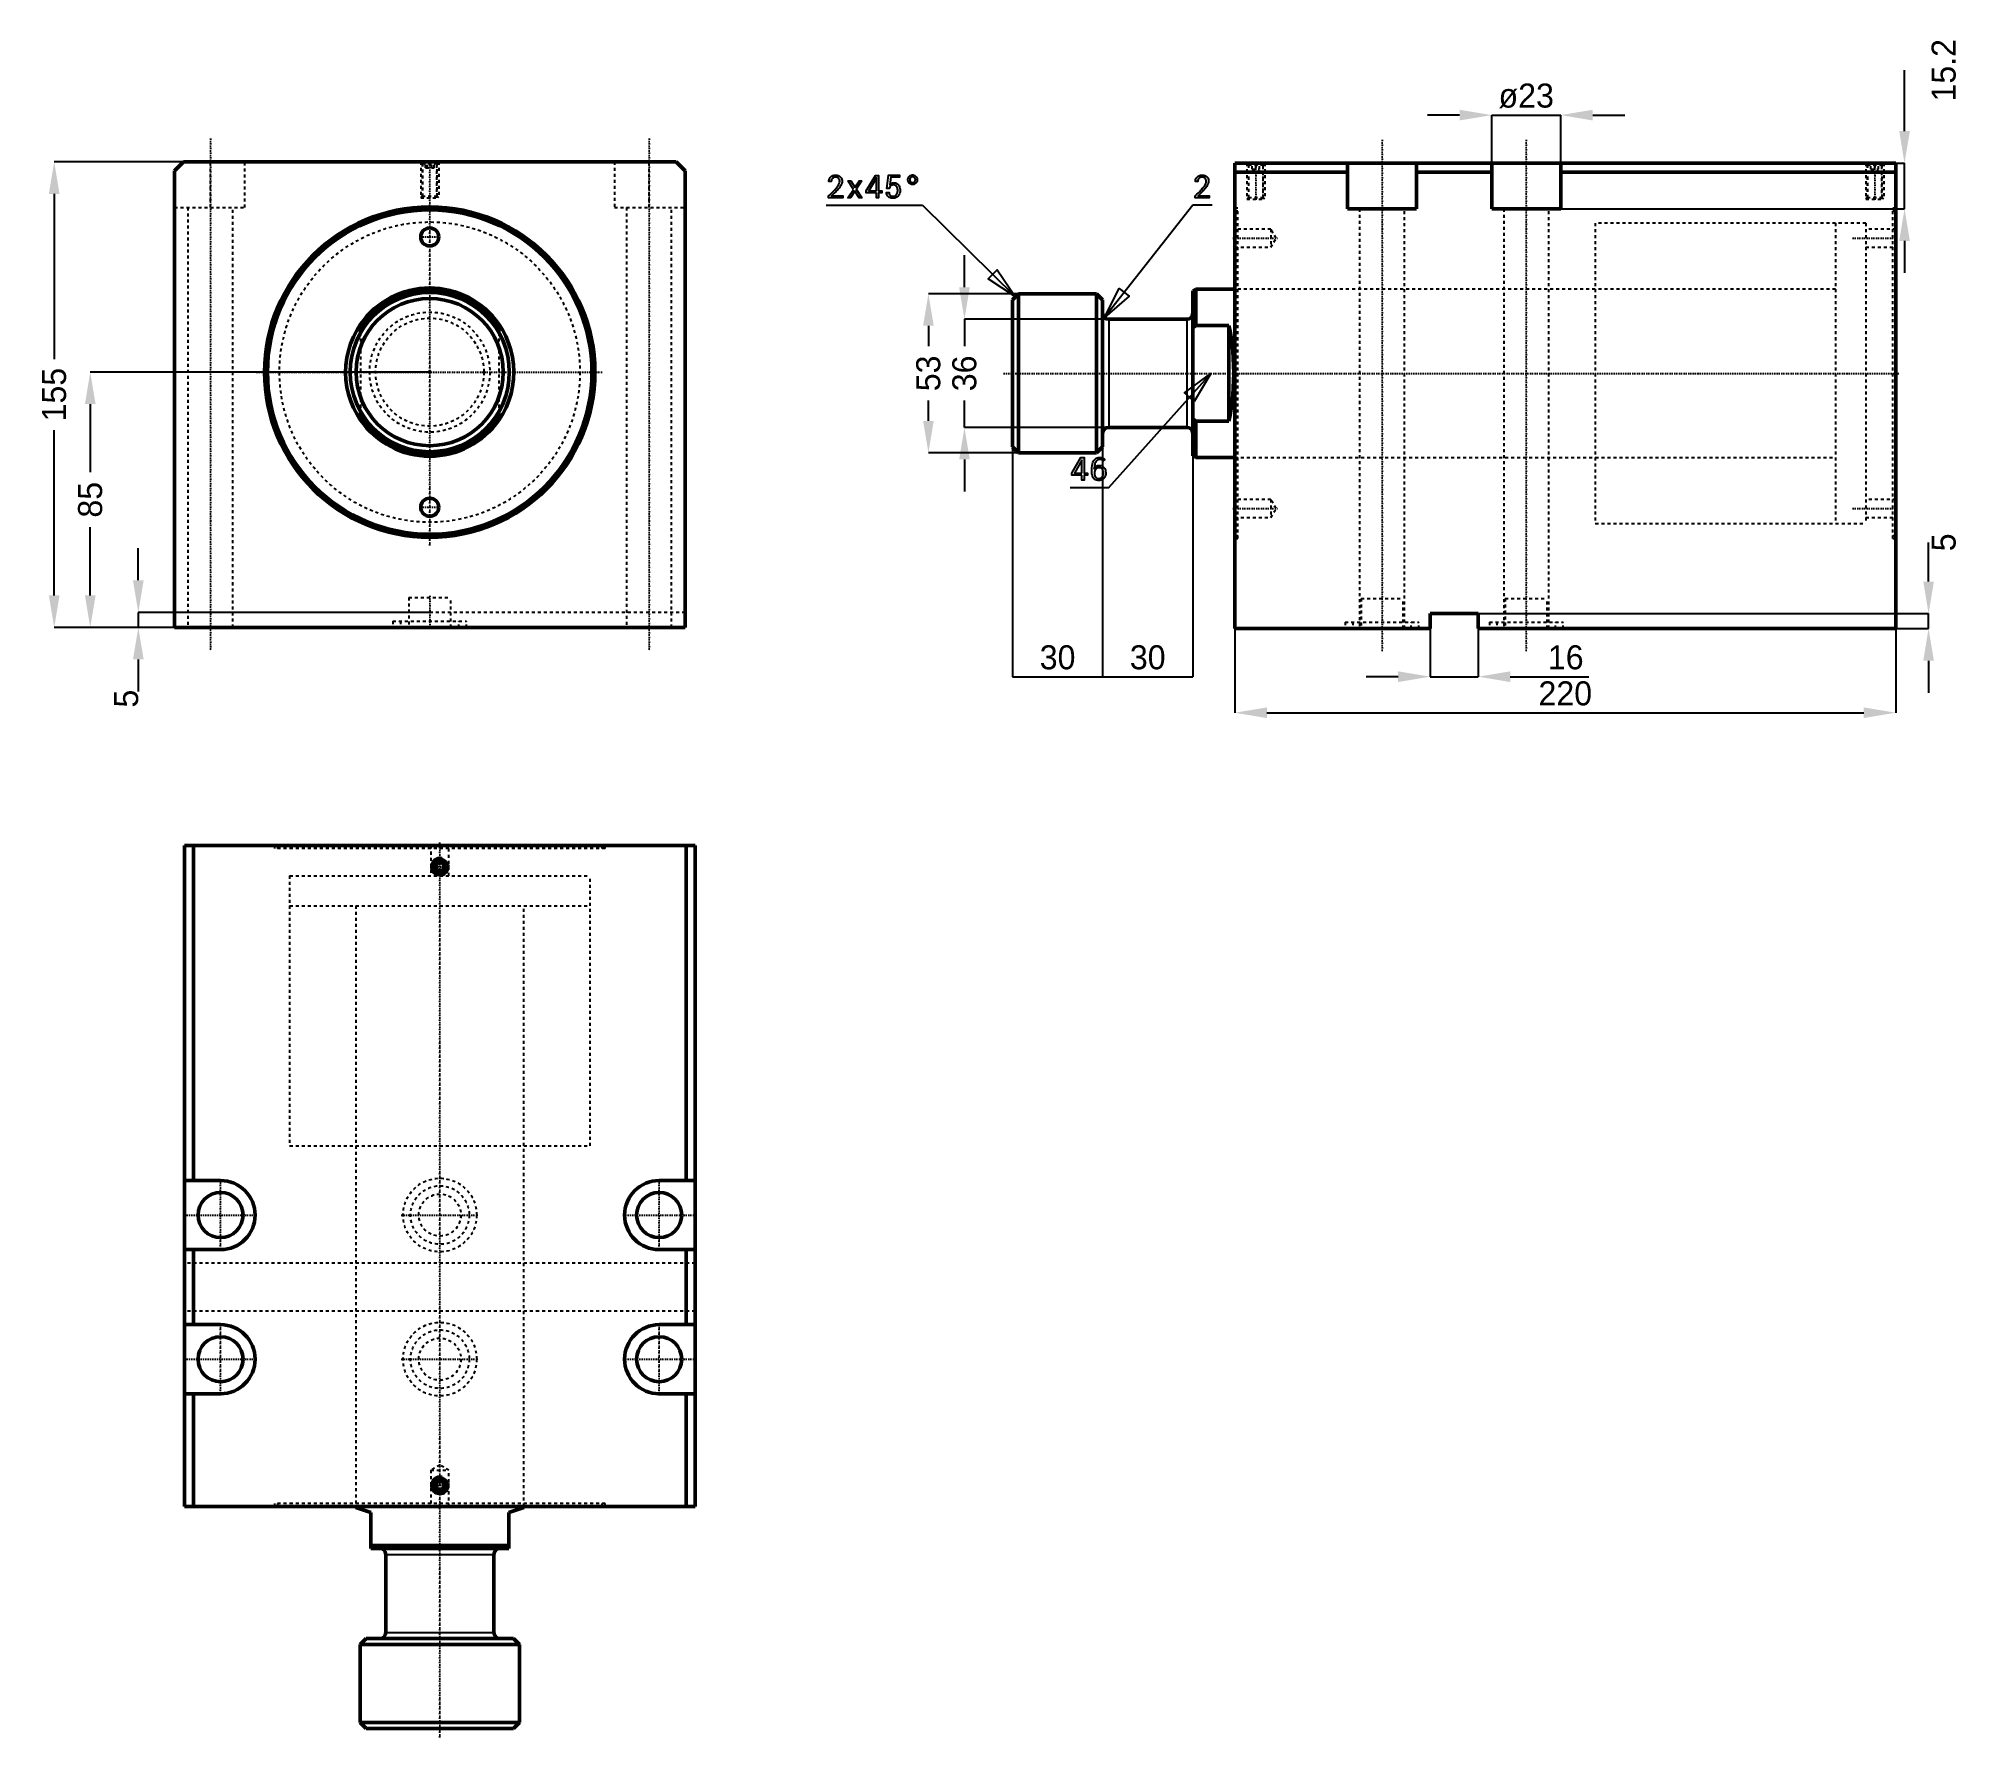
# Model space of a CAD drawing. Header units: millimetres. Extents: x -130 to 509, y -455 to 111.
import ezdxf

# ---------------------------------------------------------------- set-up
doc = ezdxf.new("R2010")
doc.units = ezdxf.units.MM
doc.linetypes.add('Center', pattern=[1.5, 0.45, -0.5, 0.05, -0.5])
doc.linetypes.add('Dashed', pattern=[2, 1, -1])
for name, color, linetype, lineweight in [('2d ConnectionPoints', 7, 'Continuous', 50), ('AM_0', 7, 'Continuous', 50), ('AM_4', 3, 'Continuous', 25), ('AM_5', 3, 'Continuous', 25), ('AM_7', 7, 'Center', 25), ('AM_9', 6, 'Dashed', 25)]:
    doc.layers.add(name, color=color, linetype=linetype, lineweight=lineweight)
doc.dimstyles.new('ISO-25', dxfattribs={"dimtxt": 2.5, "dimasz": 2.5, "dimexe": 1.25, "dimexo": 0.625, "dimtad": 1, "dimtxsty": 'Standard', "dimcen": 2.5, "dimadec": 0, "dimazin": 0, "dimtfac": 1, "dimtmove": 0, "dimatfit": 3, "dimfxl": 0, "dimarcsym": 0})

# ---------------------------------------------------------------- blocks, each defined once
blk = doc.blocks.new('1_JECX_MF_TLA_100_80_0_rod__0_in_JECX_MF_160_TLA_100_80_0__0')
at = {"layer": 'AM_0'}
for p, q in [((-23, 13.16), (-23, 15.97)), ((23, 15.97), (23, 13.16)), ((-23, -15.97), (-23, -13.16)), ((23, -13.16), (23, -15.97))]:
    blk.add_line(p, q, dxfattribs=at)
for points in [[(-23, 15.97), (-24.3, 13.9), (-25.42, 11.73), (-26.35, 9.47), (-27.07, 7.14), (-27.59, 4.75), (-27.9, 2.33), (-28, -0.11), (-27.88, -2.55), (-27.56, -4.97), (-27.02, -7.35), (-26.27, -9.68), (-25.33, -11.93), (-24.19, -14.1), (-23, -15.97)], [(23, -15.97), (24.3, -13.9), (25.42, -11.73), (26.35, -9.47), (27.07, -7.14), (27.59, -4.75), (27.9, -2.33), (28, 0.11), (27.88, 2.55), (27.56, 4.97), (27.02, 7.35), (26.27, 9.68), (25.33, 11.93), (24.19, 14.1), (23, 15.97)]]:
    blk.add_lwpolyline(points, dxfattribs=at)
for radius in [26.5, 24.5]:
    blk.add_circle((0, 0), radius, dxfattribs=at)
for radius, start, end in [(28, 34.77194, 145.22806), (27.5, 33.2419, 146.7581), (27.5, 213.2419, 326.7581), (28, 214.77194, 325.22806)]:
    blk.add_arc((0, 0), radius, start, end, dxfattribs=at)
at = {"layer": 'AM_9'}
for p, q in [((-23, 13.16), (-23, -13.16)), ((23, 13.16), (23, -13.16))]:
    blk.add_line(p, q, dxfattribs=at)
for radius in [20, 18]:
    blk.add_circle((0, 0), radius, dxfattribs=at)
blk = doc.blocks.new('2_JECX_MF_EXLA_100_80_0_body__0_in_JECX_MF_160_TLA_100_80_0__0')
at = {"layer": 'AM_0'}
for p, q in [((-82, 70), (-85, 67)), ((-85, 67), (-85, -85)), ((82, 70), (-82, 70)), ((85, 67), (82, 70)), ((85, -85), (85, 67)), ((-85, -85), (85, -85))]:
    blk.add_line(p, q, dxfattribs=at)
for centre, radius in [((0, 0), 55), ((0, 0), 54), ((0, 45), 3), ((0, -45), 3)]:
    blk.add_circle(centre, radius, dxfattribs=at)
at = {"layer": 'AM_5', "linetype": 'Dashed'}
for p, q in [((-3, 70), (-3, 58)), ((3, 70), (3, 58))]:
    blk.add_line(p, q, dxfattribs=at)
at = {"layer": 'AM_7'}
for p, q in [((-73, 77.75), (-73, -92.75)), ((73, 77.75), (73, -92.75)), ((0, -57.75), (0, 70.6)), ((-3.15, 45), (3.15, 45)), ((-57.75, 0), (57.75, 0)), ((-3.15, -45), (3.15, -45)), ((0, -74.5), (0, -85.5))]:
    blk.add_line(p, q, dxfattribs=at)
at = {"layer": 'AM_9'}
for p, q in [((-73, 54.8), (-73, 70)), ((-61.5, 54.8), (-61.5, 70)), ((-3, 70), (-2.46, 69.46)), ((-2.46, 69.46), (-2.46, 58.54)), ((-2.46, 69.46), (2.46, 69.46)), ((-1.9, 70), (-2.4, 69.5)), ((-2.4, 69.5), (-2.4, 58)), ((-2.4, 69.5), (2.4, 69.5)), ((-1.44, 68), (-1.44, 70)), ((-1.44, 68), (1.44, 68)), ((-0.72, 68), (-0.72, 70)), ((0.72, 68), (0.72, 70)), ((1.44, 68), (1.44, 70)), ((2.4, 69.5), (1.9, 70)), ((2.4, 58), (2.4, 69.5)), ((2.46, 69.46), (3, 70)), ((2.46, 58.54), (2.46, 69.46)), ((61.5, 70), (61.5, 54.8)), ((73, 54.8), (73, 70)), ((-2.46, 58.54), (-3, 58)), ((-3, 58), (3, 58)), ((-2.46, 58.54), (2.46, 58.54)), ((3, 58), (2.46, 58.54)), ((-85, 54.8), (-61.5, 54.8)), ((-80.5, 54.8), (-80.5, -85)), ((-65.5, -85), (-65.5, 54.8)), ((61.5, 54.8), (85, 54.8)), ((65.5, 54.8), (65.5, -85)), ((80.5, -85), (80.5, 54.8)), ((-7, -75), (7, -75)), ((-7, -75), (-7, -85)), ((7, -85), (7, -75)), ((85, -80), (-85, -80)), ((-12.25, -82.9), (12.25, -82.9)), ((-12.25, -82.9), (-12.25, -85)), ((-9.75, -82.9), (-9.75, -85)), ((9.75, -85), (9.75, -82.9)), ((12.25, -85), (12.25, -82.9))]:
    blk.add_line(p, q, dxfattribs=at)
blk.add_circle((0, 0), 50, dxfattribs=at)
blk = doc.blocks.new('*D3')
at = {"layer": 'AM_5', "color": 0, "lineweight": -2}
for p, q in [((-82, 70), (-125, 70)), ((-125, 59.33), (-125, 4.31)), ((-125, -74.33), (-125, -19.31)), ((-85, -85), (-125, -85))]:
    blk.add_line(p, q, dxfattribs=at)
at = {"layer": 'AM_5', "color": 0}
for points in [[(-123.22, 59.33), (-126.78, 59.33), (-125, 70)], [(-126.78, -74.33), (-123.22, -74.33), (-125, -85)]]:
    blk.add_solid(points, dxfattribs=at)
at = {"layer": 'Defpoints', "color": 0}
for p in [(-82, 70), (-125, -85), (-85, -85)]:
    blk.add_point(p, dxfattribs=at)
at = {"layer": 'AM_5', "color": 0, "insert": (-125, -7.5), "char_height": 8, "attachment_point": 5, "rotation": 90}
blk.add_mtext('155', dxfattribs=at)
blk = doc.blocks.new('*D4')
at = {"layer": 'AM_5', "color": 0, "lineweight": -2}
for p, q in [((0, 0), (-113, 0)), ((-113, -10.67), (-113, -33.34)), ((-113, -74.33), (-113, -51.66)), ((-85, -85), (-113, -85))]:
    blk.add_line(p, q, dxfattribs=at)
at = {"layer": 'AM_5', "color": 0}
for points in [[(-111.22, -10.67), (-114.78, -10.67), (-113, 0)], [(-114.78, -74.33), (-111.22, -74.33), (-113, -85)]]:
    blk.add_solid(points, dxfattribs=at)
at = {"layer": 'Defpoints', "color": 0}
for p in [(0, 0), (-113, -85), (-85, -85)]:
    blk.add_point(p, dxfattribs=at)
at = {"layer": 'AM_5', "color": 0, "insert": (-113, -42.5), "char_height": 8, "attachment_point": 5, "rotation": 90}
blk.add_mtext('85', dxfattribs=at)
blk = doc.blocks.new('*D5')
at = {"layer": 'AM_5', "color": 0, "lineweight": -2}
for p, q in [((-97, -69.33), (-97, -58.67)), ((0, -80), (-97, -80)), ((-97, -80), (-97, -85)), ((-85, -85), (-97, -85)), ((-97, -95.67), (-97, -106.33))]:
    blk.add_line(p, q, dxfattribs=at)
at = {"layer": 'AM_5', "color": 0}
for points in [[(-98.78, -69.33), (-95.22, -69.33), (-97, -80)], [(-95.22, -95.67), (-98.78, -95.67), (-97, -85)]]:
    blk.add_solid(points, dxfattribs=at)
at = {"layer": 'Defpoints', "color": 0}
for p in [(0, -80), (-97, -85), (-85, -85)]:
    blk.add_point(p, dxfattribs=at)
at = {"layer": 'AM_5', "color": 0, "insert": (-101, -108.73), "char_height": 8, "attachment_point": 5, "rotation": 90}
blk.add_mtext('5', dxfattribs=at)
blk = doc.blocks.new('1_JECX_MF_TLA_100_80_0_rod__0_in_JECX_MF_160_TLA_100_80_0__4')
at = {"layer": 'AM_0'}
for p, q in [((-28, 0), (-28, -0.38)), ((28, -0.38), (28, 0)), ((-23, -2), (-28, -0.38)), ((-23, -14), (-23, -2)), ((28, -0.38), (23, -2)), ((23, -2), (23, -14)), ((-23, -13), (23, -13)), ((-23, -14), (23, -14)), ((-18, -16), (-18, -42)), ((18, -42), (18, -16)), ((-24.5, -44), (-26.5, -46)), ((-24.5, -44), (24.5, -44)), ((26.5, -46), (24.5, -44)), ((-26.5, -46), (26.5, -46)), ((-26.5, -46), (-26.5, -72)), ((26.5, -72), (26.5, -46)), ((-26.5, -72), (-24.5, -74)), ((-26.5, -72), (26.5, -72)), ((-24.5, -74), (24.5, -74)), ((24.5, -74), (26.5, -72))]:
    blk.add_line(p, q, dxfattribs=at)
for centre, start, end in [((-20, -16), 360, 90), ((20, -16), 90, 180), ((-20, -42), 270, 360), ((20, -42), 180, 270)]:
    blk.add_arc(centre, 2, start, end, dxfattribs=at)
at = {"layer": 'AM_4'}
for p, q in [((-18, -16), (18, -16)), ((-18, -42), (18, -42))]:
    blk.add_line(p, q, dxfattribs=at)
at = {"layer": 'AM_7'}
blk.add_line((0, -77), (0, 221.2), dxfattribs=at)
at = {"layer": 'AM_9'}
for p, q in [((-50, 210), (50, 210)), ((-50, 210), (-50, 200)), ((50, 200), (50, 210)), ((-50, 200), (50, 200)), ((-28, 200), (-28, 0)), ((28, 0), (28, 200))]:
    blk.add_line(p, q, dxfattribs=at)
blk = doc.blocks.new('2_JECX_MF_EXLA_100_80_0_body__0_in_JECX_MF_160_TLA_100_80_0__4')
at = {"layer": 'AM_0'}
for p, q in [((85, 220), (-85, 220)), ((-85, 220), (-85, 0)), ((-82, 220), (-82, 108.5)), ((82, 220), (82, 108.5)), ((85, 220), (85, 0)), ((-0.72, 214.25), (-1.44, 213)), ((-1.44, 213), (-0.72, 211.75)), ((0.72, 214.25), (-0.72, 214.25)), ((-0.72, 211.75), (0.72, 211.75)), ((1.44, 213), (0.72, 214.25)), ((0.72, 211.75), (1.44, 213)), ((-73, 108.5), (-85, 108.5)), ((85, 108.5), (73, 108.5)), ((-85, 85.5), (-73, 85.5)), ((-82, 85.5), (-82, 60.5)), ((73, 85.5), (85, 85.5)), ((82, 85.5), (82, 60.5)), ((-73, 60.5), (-85, 60.5)), ((85, 60.5), (73, 60.5)), ((-85, 37.5), (-73, 37.5)), ((-82, 37.5), (-82, 0)), ((73, 37.5), (85, 37.5)), ((82, 37.5), (82, 0)), ((-0.72, 8.25), (-1.44, 7)), ((-1.44, 7), (-0.72, 5.75)), ((0.72, 8.25), (-0.72, 8.25)), ((1.44, 7), (0.72, 8.25)), ((0.72, 5.75), (1.44, 7)), ((85, 0), (-85, 0)), ((-0.72, 5.75), (0.72, 5.75))]:
    blk.add_line(p, q, dxfattribs=at)
for centre, radius in [((0, 213), 2.46), ((0, 213), 2.4), ((0, 213), 1.9), ((-73, 97), 7.5), ((73, 97), 7.5), ((-73, 49), 7.5), ((73, 49), 7.5), ((0, 7), 2.46), ((0, 7), 2.4), ((0, 7), 1.9)]:
    blk.add_circle(centre, radius, dxfattribs=at)
for centre, start, end in [((-73, 97), 270, 90), ((73, 97), 90, 270), ((-73, 49), 270, 90), ((73, 49), 90, 270)]:
    blk.add_arc(centre, 11.5, start, end, dxfattribs=at)
at = {"layer": 'AM_5'}
for centre in [(0, 213), (0, 7)]:
    blk.add_arc(centre, 3, 75, 15, dxfattribs=at)
at = {"layer": 'AM_7'}
for p, q in [((-3.15, 213), (3.15, 213)), ((-73, 84.92), (-73, 109.08)), ((73, 84.92), (73, 109.08)), ((-85.08, 97), (-60.93, 97)), ((-12.86, 97), (12.86, 97)), ((60.92, 97), (85.07, 97)), ((-73, 36.92), (-73, 61.08)), ((73, 36.92), (73, 61.08)), ((-85.08, 49), (-60.93, 49)), ((-12.86, 49), (12.86, 49)), ((60.92, 49), (85.07, 49)), ((-3.15, 7), (3.15, 7))]:
    blk.add_line(p, q, dxfattribs=at)
at = {"layer": 'AM_9'}
for p, q in [((-55, 220), (-55, 219)), ((55, 219), (-55, 219)), ((-54, 220), (-54, 219)), ((-3, 220), (-3, 210)), ((3, 210), (3, 220)), ((54, 219), (54, 220)), ((55, 219), (55, 220)), ((-50, 210), (50, 210)), ((-50, 210), (-50, 120)), ((50, 120), (50, 210)), ((-50, 120), (50, 120)), ((-28, 120), (-28, 0)), ((28, 0), (28, 120)), ((85, 81), (-85, 81)), ((85, 65), (-85, 65)), ((0, 13.73), (-3, 12)), ((3, 12), (0, 13.73)), ((-3, 12), (-3, 0)), ((-3, 12), (3, 12)), ((3, 0), (3, 12)), ((55, 1), (-55, 1)), ((-55, 1), (-55, 0)), ((-54, 1), (-54, 0)), ((54, 0), (54, 1)), ((55, 0), (55, 1))]:
    blk.add_line(p, q, dxfattribs=at)
for centre, radius in [((0, 97), 12.25), ((0, 97), 9.75), ((0, 97), 7), ((0, 49), 12.25), ((0, 49), 9.75), ((0, 49), 7)]:
    blk.add_circle(centre, radius, dxfattribs=at)
blk = doc.blocks.new('1_JECX_MF_TLA_100_80_0_rod__0_in_JECX_MF_160_TLA_100_80_0__2')
at = {"layer": 'AM_0'}
for p, q in [((-72, 26.5), (-74, 24.5)), ((-46, 26.5), (-72, 26.5)), ((-72, 26.5), (-72, -26.5)), ((-44, 24.5), (-46, 26.5)), ((-46, 26.5), (-46, -26.5)), ((-13, 28), (-14, 27.5)), ((-14, 27.5), (-14, -27.5)), ((0, 28), (-13, 28)), ((-13, 28), (-13, 15.97)), ((-74, 24.5), (-74, -24.5)), ((-44, 24.5), (-44, -24.5)), ((-16, 18), (-42, 18)), ((-13, 15.97), (-14, 15.07)), ((-2, 15.97), (-13, 15.97)), ((-2, 15.97), (-2, -15.97)), ((-42, -18), (-16, -18)), ((-14, -15.07), (-13, -15.97)), ((-13, -15.97), (-2, -15.97)), ((-13, -15.97), (-13, -28)), ((-74, -24.5), (-72, -26.5)), ((-46, -26.5), (-44, -24.5)), ((-72, -26.5), (-46, -26.5)), ((-14, -27.5), (-13, -28)), ((-13, -28), (0, -28))]:
    blk.add_line(p, q, dxfattribs=at)
blk.add_lwpolyline([(-2, -15.97), (-1.58, -13.9), (-1.21, -11.73), (-0.91, -9.47), (-0.68, -7.14), (-0.51, -4.75), (-0.41, -2.33), (-0.38, 0.11), (-0.41, 2.55), (-0.52, 4.97), (-0.69, 7.35), (-0.94, 9.68), (-1.24, 11.93), (-1.61, 14.1), (-2, 15.97)], dxfattribs=at)
for centre, start, end in [((-42, 20), 180, 270), ((-16, 20), 270, 360), ((-42, -20), 90, 180), ((-16, -20), 0, 90)]:
    blk.add_arc(centre, 2, start, end, dxfattribs=at)
at = {"layer": 'AM_4'}
for p, q in [((-42, 18), (-42, -18)), ((-16, 18), (-16, -18))]:
    blk.add_line(p, q, dxfattribs=at)
at = {"layer": 'AM_7'}
blk.add_line((-77, 0), (221.2, 0), dxfattribs=at)
at = {"layer": 'AM_9'}
for p, q in [((200, 50), (200, -50)), ((210, 50), (200, 50)), ((210, 50), (210, -50)), ((200, 28), (0, 28)), ((0, -28), (200, -28)), ((200, -50), (210, -50))]:
    blk.add_line(p, q, dxfattribs=at)
blk = doc.blocks.new('2_JECX_MF_EXLA_100_80_0_body__0_in_JECX_MF_160_TLA_100_80_0__2')
at = {"layer": 'AM_0'}
for p, q in [((0, -85), (0, 70)), ((220, 70), (0, 70)), ((37.5, 67), (0, 67)), ((37.5, 70), (37.5, 54.8)), ((60.5, 54.8), (60.5, 70)), ((85.5, 67), (60.5, 67)), ((85.5, 70), (85.5, 54.8)), ((108.5, 54.8), (108.5, 70)), ((220, 67), (108.5, 67)), ((220, -85), (220, 70)), ((37.5, 54.8), (60.5, 54.8)), ((85.5, 54.8), (108.5, 54.8)), ((65, -80), (65, -85)), ((81, -80), (65, -80)), ((81, -85), (81, -80)), ((65, -85), (0, -85)), ((220, -85), (81, -85))]:
    blk.add_line(p, q, dxfattribs=at)
at = {"layer": 'AM_5', "linetype": 'Dashed'}
for p, q in [((4, 70), (4, 58)), ((10, 70), (10, 58)), ((210, 70), (210, 58)), ((216, 70), (216, 58))]:
    blk.add_line(p, q, dxfattribs=at)
at = {"layer": 'AM_7'}
for p, q in [((49, 77.75), (49, -92.75)), ((97, 77.75), (97, -92.75)), ((7, 70.6), (7, 57.4)), ((213, 70.6), (213, 57.4)), ((-0.69, 45), (14.42, 45)), ((205.58, 45), (220.69, 45)), ((-0.69, -45), (14.42, -45)), ((205.58, -45), (220.69, -45))]:
    blk.add_line(p, q, dxfattribs=at)
at = {"layer": 'AM_9'}
for p, q in [((4, 70), (4.54, 69.46)), ((4.54, 69.46), (4.54, 58.54)), ((4.54, 69.46), (9.46, 69.46)), ((5.1, 70), (4.6, 69.5)), ((4.6, 69.5), (4.6, 58)), ((4.6, 69.5), (9.4, 69.5)), ((5.75, 68), (5.75, 70)), ((5.75, 68), (8.25, 68)), ((7, 68), (7, 70)), ((8.25, 68), (8.25, 70)), ((9.4, 69.5), (8.9, 70)), ((9.4, 58), (9.4, 69.5)), ((9.46, 69.46), (10, 70)), ((9.46, 58.54), (9.46, 69.46)), ((210, 70), (210.54, 69.46)), ((210.54, 69.46), (210.54, 58.54)), ((210.54, 69.46), (215.46, 69.46)), ((211.1, 70), (210.6, 69.5)), ((210.6, 69.5), (215.4, 69.5)), ((210.6, 69.5), (210.6, 58)), ((211.75, 68), (211.75, 70)), ((211.75, 68), (214.25, 68)), ((213, 68), (213, 70)), ((214.25, 68), (214.25, 70)), ((215.4, 69.5), (214.9, 70)), ((215.4, 58), (215.4, 69.5)), ((215.46, 69.46), (216, 70)), ((215.46, 58.54), (215.46, 69.46)), ((4.54, 58.54), (4, 58)), ((4, 58), (10, 58)), ((4.54, 58.54), (9.46, 58.54)), ((10, 58), (9.46, 58.54)), ((210.54, 58.54), (210, 58)), ((210, 58), (216, 58)), ((210.54, 58.54), (215.46, 58.54)), ((216, 58), (215.46, 58.54)), ((1, 55), (0, 55)), ((1, 54), (0, 54)), ((1, -55), (1, 55)), ((41.5, 54.8), (41.5, -85)), ((56.5, -85), (56.5, 54.8)), ((89.5, 54.8), (89.5, -85)), ((104.5, -85), (104.5, 54.8)), ((219, -55), (219, 55)), ((220, 55), (219, 55)), ((220, 54), (219, 54)), ((12, 48), (0, 48)), ((13.73, 45), (12, 48)), ((12, 48), (12, 42)), ((12, 42), (13.73, 45)), ((210, 50), (120, 50)), ((120, 50), (120, -50)), ((210, 50), (210, -50)), ((220, 48), (210, 48)), ((0, 42), (12, 42)), ((210, 42), (220, 42)), ((120, 28), (0, 28)), ((0, -28), (120, -28)), ((12, -42), (0, -42)), ((13.73, -45), (12, -42)), ((12, -42), (12, -48)), ((220, -42), (210, -42)), ((0, -48), (12, -48)), ((12, -48), (13.73, -45)), ((120, -50), (210, -50)), ((210, -48), (220, -48)), ((0, -54), (1, -54)), ((0, -55), (1, -55)), ((219, -54), (220, -54)), ((219, -55), (220, -55)), ((42, -75), (56, -75)), ((42, -75), (42, -85)), ((56, -85), (56, -75)), ((90, -75), (104, -75)), ((90, -75), (90, -85)), ((104, -85), (104, -75)), ((36.75, -82.9), (61.25, -82.9)), ((36.75, -82.9), (36.75, -85)), ((39.25, -82.9), (39.25, -85)), ((58.75, -85), (58.75, -82.9)), ((61.25, -85), (61.25, -82.9)), ((84.75, -82.9), (109.25, -82.9)), ((84.75, -82.9), (84.75, -85)), ((87.25, -82.9), (87.25, -85)), ((106.75, -85), (106.75, -82.9)), ((109.25, -85), (109.25, -82.9))]:
    blk.add_line(p, q, dxfattribs=at)
blk = doc.blocks.new('*D21')
at = {"layer": 'AM_5', "color": 0, "lineweight": -2}
for p, q in [((342.84, 85.58), (332.18, 85.58)), ((353.51, 69.58), (353.51, 85.58)), ((353.51, 85.58), (376.51, 85.58)), ((376.51, 69.58), (376.51, 85.58)), ((387.18, 85.58), (397.84, 85.58))]:
    blk.add_line(p, q, dxfattribs=at)
at = {"layer": 'AM_5', "color": 0}
for points in [[(342.84, 87.36), (342.84, 83.8), (353.51, 85.58)], [(387.18, 87.36), (387.18, 83.8), (376.51, 85.58)]]:
    blk.add_solid(points, dxfattribs=at)
at = {"layer": 'Defpoints', "color": 0}
for p in [(376.51, 85.58), (353.51, 69.58), (376.51, 69.58)]:
    blk.add_point(p, dxfattribs=at)
at = {"layer": 'AM_5', "color": 0, "insert": (365.01, 91.98), "char_height": 8, "attachment_point": 5}
blk.add_mtext('ø23', dxfattribs=at)
blk = doc.blocks.new('*D22')
at = {"layer": 'AM_5', "color": 0, "lineweight": -2}
for p, q in [((490.94, 80.25), (490.94, 100.51)), ((376.51, 69.58), (490.94, 69.58)), ((490.94, 54.38), (490.94, 69.58)), ((376.51, 54.38), (490.94, 54.38)), ((490.94, 43.71), (490.94, 33.05))]:
    blk.add_line(p, q, dxfattribs=at)
at = {"layer": 'AM_5', "color": 0}
for points in [[(489.17, 80.25), (492.72, 80.25), (490.94, 69.58)], [(489.17, 43.71), (492.72, 43.71), (490.94, 54.38)]]:
    blk.add_solid(points, dxfattribs=at)
at = {"layer": 'Defpoints', "color": 0}
for p in [(376.51, 69.58), (490.94, 69.58), (376.51, 54.38)]:
    blk.add_point(p, dxfattribs=at)
at = {"layer": 'AM_5', "color": 0, "insert": (504.01, 100.51), "char_height": 8, "attachment_point": 5, "rotation": 90}
blk.add_mtext('15.2', dxfattribs=at)
blk = doc.blocks.new('*D23')
at = {"layer": 'AM_5', "color": 0, "lineweight": -2}
for p, q in [((268.01, -85.42), (268.01, -113.42)), ((488.01, -85.42), (488.01, -113.42)), ((278.68, -113.42), (477.34, -113.42))]:
    blk.add_line(p, q, dxfattribs=at)
at = {"layer": 'AM_5', "color": 0}
for points in [[(278.68, -111.64), (278.68, -115.2), (268.01, -113.42)], [(477.34, -111.64), (477.34, -115.2), (488.01, -113.42)]]:
    blk.add_solid(points, dxfattribs=at)
at = {"layer": 'Defpoints', "color": 0}
for p in [(268.01, -85.42), (488.01, -85.42), (488.01, -113.42)]:
    blk.add_point(p, dxfattribs=at)
at = {"layer": 'AM_5', "color": 0, "insert": (378.01, -107.02), "char_height": 8, "attachment_point": 5}
blk.add_mtext('220', dxfattribs=at)
blk = doc.blocks.new('*D24')
at = {"layer": 'AM_5', "color": 0, "lineweight": -2}
for p, q in [((224.01, -24.92), (224.01, -101.42)), ((254.01, -20.42), (254.01, -101.42)), ((224.01, -101.42), (254.01, -101.42))]:
    blk.add_line(p, q, dxfattribs=at)
at = {"layer": 'Defpoints', "color": 0}
for p in [(224.01, -24.92), (254.01, -20.42), (254.01, -101.42)]:
    blk.add_point(p, dxfattribs=at)
at = {"layer": 'AM_5', "color": 0, "insert": (239.01, -95.02), "char_height": 8, "attachment_point": 5}
blk.add_mtext('30', dxfattribs=at)
blk = doc.blocks.new('*D25')
at = {"layer": 'AM_5', "color": 0, "lineweight": -2}
for p, q in [((194.01, -24.92), (194.01, -101.42)), ((224.01, -24.92), (224.01, -101.42)), ((194.01, -101.42), (224.01, -101.42))]:
    blk.add_line(p, q, dxfattribs=at)
at = {"layer": 'Defpoints', "color": 0}
for p in [(194.01, -24.92), (224.01, -24.92), (224.01, -101.42)]:
    blk.add_point(p, dxfattribs=at)
at = {"layer": 'AM_5', "color": 0, "insert": (209.01, -95.02), "char_height": 8, "attachment_point": 5}
blk.add_mtext('30', dxfattribs=at)
blk = doc.blocks.new('*D26')
at = {"layer": 'AM_5', "color": 0, "lineweight": -2}
for p, q in [((196.01, 26.08), (166.01, 26.08)), ((166.01, 15.41), (166.01, 8.65)), ((166.01, -16.25), (166.01, -9.49)), ((196.01, -26.92), (166.01, -26.92))]:
    blk.add_line(p, q, dxfattribs=at)
at = {"layer": 'AM_5', "color": 0}
for points in [[(164.23, 15.41), (167.79, 15.41), (166.01, 26.08)], [(164.23, -16.25), (167.79, -16.25), (166.01, -26.92)]]:
    blk.add_solid(points, dxfattribs=at)
at = {"layer": 'Defpoints', "color": 0}
for p in [(166.01, 26.08), (196.01, 26.08), (196.01, -26.92)]:
    blk.add_point(p, dxfattribs=at)
at = {"layer": 'AM_5', "color": 0, "insert": (166.01, -0.42), "char_height": 8, "attachment_point": 5, "rotation": 90}
blk.add_mtext('53', dxfattribs=at)
blk = doc.blocks.new('*D27')
at = {"layer": 'AM_5', "color": 0, "lineweight": -2}
for p, q in [((178.01, 28.25), (178.01, 38.91)), ((226.01, 17.58), (178.01, 17.58)), ((178.01, 17.58), (178.01, 8.65)), ((178.01, -18.42), (178.01, -9.49)), ((226.01, -18.42), (178.01, -18.42)), ((178.01, -29.09), (178.01, -39.75))]:
    blk.add_line(p, q, dxfattribs=at)
at = {"layer": 'AM_5', "color": 0}
for points in [[(176.23, 28.25), (179.79, 28.25), (178.01, 17.58)], [(176.23, -29.09), (179.79, -29.09), (178.01, -18.42)]]:
    blk.add_solid(points, dxfattribs=at)
at = {"layer": 'Defpoints', "color": 0}
for p in [(178.01, 17.58), (226.01, 17.58), (226.01, -18.42)]:
    blk.add_point(p, dxfattribs=at)
at = {"layer": 'AM_5', "color": 0, "insert": (178.01, -0.42), "char_height": 8, "attachment_point": 5, "rotation": 90}
blk.add_mtext('36', dxfattribs=at)
blk = doc.blocks.new('*D28')
at = {"layer": 'AM_5', "color": 0, "lineweight": -2}
for p, q in [((333.01, -80.42), (333.01, -101.42)), ((349.01, -85.42), (349.01, -101.42)), ((322.34, -101.42), (311.68, -101.42)), ((333.01, -101.42), (349.01, -101.42)), ((359.68, -101.42), (385.89, -101.42))]:
    blk.add_line(p, q, dxfattribs=at)
at = {"layer": 'AM_5', "color": 0}
for points in [[(322.34, -99.64), (322.34, -103.2), (333.01, -101.42)], [(359.68, -99.64), (359.68, -103.2), (349.01, -101.42)]]:
    blk.add_solid(points, dxfattribs=at)
at = {"layer": 'Defpoints', "color": 0}
for p in [(333.01, -80.42), (349.01, -85.42), (349.01, -101.42)]:
    blk.add_point(p, dxfattribs=at)
at = {"layer": 'AM_5', "color": 0, "insert": (378.16, -95.02), "char_height": 8, "attachment_point": 5}
blk.add_mtext('16', dxfattribs=at)
blk = doc.blocks.new('*D29')
at = {"layer": 'AM_5', "color": 0, "lineweight": -2}
for p, q in [((498.94, -69.75), (498.94, -56.69)), ((333.01, -80.42), (498.94, -80.42)), ((498.94, -85.42), (498.94, -80.42)), ((349.01, -85.42), (498.94, -85.42)), ((498.94, -96.09), (498.94, -106.75))]:
    blk.add_line(p, q, dxfattribs=at)
at = {"layer": 'AM_5', "color": 0}
for points in [[(497.17, -69.75), (500.72, -69.75), (498.94, -80.42)], [(497.17, -96.09), (500.72, -96.09), (498.94, -85.42)]]:
    blk.add_solid(points, dxfattribs=at)
at = {"layer": 'Defpoints', "color": 0}
for p in [(333.01, -80.42), (349.01, -85.42), (498.94, -85.42)]:
    blk.add_point(p, dxfattribs=at)
at = {"layer": 'AM_5', "color": 0, "insert": (504.01, -56.69), "char_height": 8, "attachment_point": 5, "rotation": 90}
blk.add_mtext('5', dxfattribs=at)

msp = doc.modelspace()

# ---------------------------------------------------------------- linework, layer by layer
at = {"layer": '2d ConnectionPoints'}
for p in [(0, 0), (268.012, -0.419), (3.383, -377.684)]:
    msp.add_point(p, dxfattribs=at)
at = {"layer": 'AM_5'}
for p, q in [((132.012, 55.581), (164.012, 55.581)), ((164.012, 55.581), (195.012, 25.081)), ((254.012, 55.581), (224.597, 18.167)), ((260.412, 55.581), (254.012, 55.581)), ((226.012, -38.419), (260.012, -0.419)), ((213.212, -38.419), (226.012, -38.419))]:
    msp.add_line(p, q, dxfattribs=at)
for points in [[(133.046, 58.959), (133.046, 58.959), (133.389, 59.272), (133.877, 59.729), (133.877, 59.729), (134.334, 60.172), (134.622, 60.459), (134.622, 60.459), (134.898, 60.748), (135.293, 61.203), (135.293, 61.203), (135.665, 61.683), (135.901, 62.016), (135.901, 62.016), (136.109, 62.349), (136.334, 62.822), (136.334, 62.822), (136.455, 63.266), (136.478, 63.545), (136.478, 63.545), (136.471, 63.702), (136.434, 63.923), (136.434, 63.923), (136.365, 64.129), (136.302, 64.258), (136.302, 64.258), (136.226, 64.377), (136.092, 64.534), (136.092, 64.534), (135.934, 64.667), (135.815, 64.741), (135.815, 64.741), (135.689, 64.803), (135.487, 64.87), (135.487, 64.87), (135.272, 64.906), (135.121, 64.913), (135.121, 64.913), (134.954, 64.906), (134.718, 64.869), (134.718, 64.869), (134.499, 64.8), (134.362, 64.736), (134.362, 64.736), (134.235, 64.659), (134.066, 64.519), (134.066, 64.519), (133.923, 64.352), (133.842, 64.224), (133.842, 64.224), (133.775, 64.085), (133.702, 63.858), (133.702, 63.858), (133.662, 63.609), (133.655, 63.431), (132.875, 63.431), (132.875, 63.431), (132.887, 63.698), (132.95, 64.069), (132.95, 64.069), (133.068, 64.406), (133.176, 64.611), (133.176, 64.611), (133.305, 64.799), (133.531, 65.045), (133.531, 65.045), (133.794, 65.248), (133.99, 65.36), (133.99, 65.36), (134.199, 65.452), (134.529, 65.551), (134.529, 65.551), (134.878, 65.605), (135.121, 65.615), (135.121, 65.615), (135.349, 65.605), (135.679, 65.555), (135.679, 65.555), (135.995, 65.462), (136.198, 65.376), (136.198, 65.376), (136.389, 65.271), (136.647, 65.08), (136.647, 65.08), (136.868, 64.85), (136.996, 64.674), (136.996, 64.674), (137.103, 64.482), (137.22, 64.169), (137.22, 64.169), (137.283, 63.827), (137.295, 63.582), (137.295, 63.582), (137.277, 63.304), (137.184, 62.878), (137.184, 62.878), (137.012, 62.44), (136.853, 62.141), (136.853, 62.141), (136.67, 61.844), (136.374, 61.414), (136.374, 61.414), (136.051, 61.003), (135.821, 60.74), (135.821, 60.74), (135.573, 60.472), (135.157, 60.038), (135.157, 60.038), (134.688, 59.566), (134.346, 59.229), (133.795, 58.688), (137.518, 58.683), (137.518, 57.981), (132.771, 57.981), (132.771, 58.709), (133.046, 58.959)], [(148.691, 59.645), (145.321, 59.645), (145.321, 60.321), (148.389, 65.521), (149.419, 65.521), (149.419, 60.347), (150.542, 60.347), (150.542, 59.645), (149.419, 59.645), (149.419, 57.981), (148.691, 57.981), (148.691, 59.645)], [(148.701, 60.347), (148.701, 64.648), (146.216, 60.347), (148.701, 60.347)], [(154.222, 57.888), (154.222, 57.888), (153.988, 57.896), (153.653, 57.938), (153.653, 57.938), (153.339, 58.016), (153.141, 58.088), (153.141, 58.088), (152.955, 58.177), (152.706, 58.343), (152.706, 58.343), (152.492, 58.549), (152.369, 58.709), (152.369, 58.709), (152.265, 58.886), (152.152, 59.185), (152.152, 59.185), (152.092, 59.523), (152.08, 59.77), (152.891, 59.77), (152.891, 59.77), (152.906, 59.537), (152.985, 59.232), (152.985, 59.232), (153.132, 58.981), (153.268, 58.844), (153.268, 58.844), (153.428, 58.732), (153.703, 58.61), (153.703, 58.61), (154.02, 58.545), (154.254, 58.532), (154.254, 58.532), (154.455, 58.543), (154.729, 58.601), (154.729, 58.601), (154.972, 58.709), (155.117, 58.808), (155.117, 58.808), (155.247, 58.925), (155.415, 59.126), (155.415, 59.126), (155.549, 59.359), (155.621, 59.531), (155.621, 59.531), (155.679, 59.713), (155.742, 59.999), (155.742, 59.999), (155.776, 60.299), (155.782, 60.508), (155.782, 60.508), (155.776, 60.699), (155.743, 60.977), (155.743, 60.977), (155.683, 61.244), (155.626, 61.416), (155.626, 61.416), (155.558, 61.579), (155.43, 61.799), (155.43, 61.799), (155.274, 61.989), (155.153, 62.1), (155.153, 62.1), (155.02, 62.193), (154.798, 62.295), (154.798, 62.295), (154.549, 62.349), (154.368, 62.36), (154.368, 62.36), (154.175, 62.347), (153.903, 62.28), (153.903, 62.28), (153.651, 62.157), (153.494, 62.042), (153.494, 62.042), (153.353, 61.906), (153.177, 61.667), (153.177, 61.667), (153.047, 61.385), (152.985, 61.174), (152.194, 61.174), (152.735, 65.542), (156.406, 65.542), (156.406, 64.866), (153.474, 64.866), (153.141, 62.365), (153.141, 62.365), (153.251, 62.499), (153.423, 62.675), (153.423, 62.675), (153.603, 62.819), (153.728, 62.898), (153.728, 62.898), (153.86, 62.962), (154.073, 63.032), (154.073, 63.032), (154.306, 63.07), (154.472, 63.077), (154.472, 63.077), (154.727, 63.063), (155.083, 62.991), (155.083, 62.991), (155.407, 62.857), (155.606, 62.734), (155.606, 62.734), (155.788, 62.587), (156.027, 62.329), (156.027, 62.329), (156.225, 62.027), (156.334, 61.801), (156.334, 61.801), (156.423, 61.559), (156.521, 61.177), (156.521, 61.177), (156.573, 60.771), (156.583, 60.488), (156.583, 60.488), (156.571, 60.189), (156.509, 59.767), (156.509, 59.767), (156.394, 59.376), (156.287, 59.133), (156.287, 59.133), (156.159, 58.907), (155.931, 58.608), (155.931, 58.608), (155.659, 58.357), (155.455, 58.215), (155.455, 58.215), (155.234, 58.097), (154.879, 57.969), (154.879, 57.969), (154.495, 57.901), (154.222, 57.888)], [(160.742, 62.453), (160.742, 62.453), (160.578, 62.462), (160.342, 62.507), (160.342, 62.507), (160.116, 62.591), (159.972, 62.669), (159.972, 62.669), (159.837, 62.761), (159.655, 62.923), (159.655, 62.923), (159.5, 63.112), (159.411, 63.254), (159.411, 63.254), (159.336, 63.404), (159.255, 63.639), (159.255, 63.639), (159.211, 63.885), (159.203, 64.055), (159.203, 64.055), (159.211, 64.225), (159.255, 64.471), (159.255, 64.471), (159.336, 64.705), (159.411, 64.856), (159.411, 64.856), (159.5, 64.997), (159.655, 65.186), (159.655, 65.186), (159.837, 65.348), (159.972, 65.441), (159.972, 65.441), (160.116, 65.518), (160.342, 65.602), (160.342, 65.602), (160.578, 65.648), (160.742, 65.656), (160.742, 65.656), (160.906, 65.648), (161.142, 65.602), (161.142, 65.602), (161.366, 65.518), (161.509, 65.441), (161.509, 65.441), (161.644, 65.348), (161.824, 65.187), (161.824, 65.187), (161.977, 64.999), (162.065, 64.858), (162.065, 64.858), (162.139, 64.709), (162.219, 64.474), (162.219, 64.474), (162.263, 64.227), (162.271, 64.055), (162.271, 64.055), (162.263, 63.883), (162.219, 63.635), (162.219, 63.635), (162.139, 63.401), (162.065, 63.251), (162.065, 63.251), (161.977, 63.111), (161.824, 62.922), (161.824, 62.922), (161.644, 62.761), (161.509, 62.669), (161.509, 62.669), (161.366, 62.591), (161.142, 62.507), (161.142, 62.507), (160.906, 62.462), (160.742, 62.453)], [(160.742, 63.088), (160.742, 63.088), (160.84, 63.093), (160.983, 63.12), (160.983, 63.12), (161.118, 63.171), (161.205, 63.218), (161.205, 63.218), (161.287, 63.273), (161.396, 63.371), (161.396, 63.371), (161.489, 63.485), (161.543, 63.571), (161.543, 63.571), (161.588, 63.662), (161.636, 63.804), (161.636, 63.804), (161.663, 63.952), (161.668, 64.055), (161.668, 64.055), (161.663, 64.157), (161.636, 64.306), (161.636, 64.306), (161.588, 64.447), (161.543, 64.538), (161.543, 64.538), (161.489, 64.624), (161.396, 64.739), (161.396, 64.739), (161.287, 64.836), (161.205, 64.892), (161.205, 64.892), (161.118, 64.939), (160.983, 64.989), (160.983, 64.989), (160.84, 65.017), (160.742, 65.022), (160.742, 65.022), (160.644, 65.017), (160.501, 64.989), (160.501, 64.989), (160.364, 64.939), (160.277, 64.892), (160.277, 64.892), (160.194, 64.836), (160.083, 64.739), (160.083, 64.739), (159.988, 64.624), (159.933, 64.538), (159.933, 64.538), (159.888, 64.447), (159.838, 64.306), (159.838, 64.306), (159.811, 64.157), (159.806, 64.055), (159.806, 64.055), (159.811, 63.952), (159.838, 63.804), (159.838, 63.804), (159.888, 63.662), (159.933, 63.571), (159.933, 63.571), (159.988, 63.485), (160.083, 63.371), (160.083, 63.371), (160.194, 63.273), (160.277, 63.218), (160.277, 63.218), (160.364, 63.171), (160.501, 63.12), (160.501, 63.12), (160.644, 63.093), (160.742, 63.088)], [(255.046, 58.959), (255.046, 58.959), (255.389, 59.272), (255.877, 59.729), (255.877, 59.729), (256.334, 60.172), (256.622, 60.459), (256.622, 60.459), (256.898, 60.748), (257.293, 61.203), (257.293, 61.203), (257.665, 61.683), (257.901, 62.016), (257.901, 62.016), (258.109, 62.349), (258.334, 62.822), (258.334, 62.822), (258.455, 63.266), (258.478, 63.545), (258.478, 63.545), (258.471, 63.702), (258.434, 63.923), (258.434, 63.923), (258.365, 64.129), (258.302, 64.258), (258.302, 64.258), (258.226, 64.377), (258.092, 64.534), (258.092, 64.534), (257.934, 64.667), (257.815, 64.741), (257.815, 64.741), (257.689, 64.803), (257.487, 64.87), (257.487, 64.87), (257.272, 64.906), (257.121, 64.913), (257.121, 64.913), (256.954, 64.906), (256.718, 64.869), (256.718, 64.869), (256.499, 64.8), (256.362, 64.736), (256.362, 64.736), (256.235, 64.659), (256.066, 64.519), (256.066, 64.519), (255.923, 64.352), (255.842, 64.224), (255.842, 64.224), (255.775, 64.085), (255.702, 63.858), (255.702, 63.858), (255.662, 63.609), (255.655, 63.431), (254.875, 63.431), (254.875, 63.431), (254.887, 63.698), (254.95, 64.069), (254.95, 64.069), (255.068, 64.406), (255.176, 64.611), (255.176, 64.611), (255.305, 64.799), (255.531, 65.045), (255.531, 65.045), (255.794, 65.248), (255.99, 65.36), (255.99, 65.36), (256.199, 65.452), (256.529, 65.551), (256.529, 65.551), (256.878, 65.605), (257.121, 65.615), (257.121, 65.615), (257.349, 65.605), (257.679, 65.555), (257.679, 65.555), (257.995, 65.462), (258.198, 65.376), (258.198, 65.376), (258.389, 65.271), (258.647, 65.08), (258.647, 65.08), (258.868, 64.85), (258.996, 64.674), (258.996, 64.674), (259.103, 64.482), (259.22, 64.169), (259.22, 64.169), (259.283, 63.827), (259.295, 63.582), (259.295, 63.582), (259.277, 63.304), (259.184, 62.878), (259.184, 62.878), (259.012, 62.44), (258.853, 62.141), (258.853, 62.141), (258.67, 61.844), (258.374, 61.414), (258.374, 61.414), (258.051, 61.003), (257.821, 60.74), (257.821, 60.74), (257.573, 60.472), (257.157, 60.038), (257.157, 60.038), (256.688, 59.566), (256.346, 59.229), (255.795, 58.688), (259.518, 58.683), (259.518, 57.981), (254.771, 57.981), (254.771, 58.709), (255.046, 58.959)], [(141.084, 60.836), (139.327, 63.701), (140.237, 63.701), (141.547, 61.533), (142.925, 63.701), (143.752, 63.701), (142.015, 60.904), (143.835, 57.981), (142.915, 57.981), (141.532, 60.228), (140.07, 57.981), (139.228, 57.981), (141.084, 60.836)], [(195.012, 25.081), (185.912, 31.041), (188.904, 34.083), (195.012, 25.081)], [(224.597, 18.167), (229.513, 27.871), (232.867, 25.234), (224.597, 18.167)], [(260.012, -0.419), (254.489, -9.791), (251.309, -6.946), (260.012, -0.419)], [(217.091, -34.355), (213.721, -34.355), (213.721, -33.679), (216.789, -28.479), (217.819, -28.479), (217.819, -33.653), (218.942, -33.653), (218.942, -34.355), (217.819, -34.355), (217.819, -36.019), (217.091, -36.019), (217.091, -34.355)], [(217.101, -33.653), (217.101, -29.352), (214.616, -33.653), (217.101, -33.653)], [(222.758, -36.081), (222.758, -36.081), (222.405, -36.065), (221.937, -35.979), (221.937, -35.979), (221.54, -35.82), (221.315, -35.673), (221.315, -35.673), (221.118, -35.498), (220.872, -35.191), (220.872, -35.191), (220.683, -34.83), (220.589, -34.56), (220.589, -34.56), (220.516, -34.267), (220.437, -33.782), (220.437, -33.782), (220.395, -33.245), (220.386, -32.857), (220.386, -32.857), (220.411, -32.061), (220.543, -31.001), (220.543, -31.001), (220.787, -30.102), (221.013, -29.592), (221.013, -29.592), (221.292, -29.165), (221.82, -28.702), (221.82, -28.702), (222.477, -28.454), (222.986, -28.406), (222.986, -28.406), (223.232, -28.413), (223.568, -28.452), (223.568, -28.452), (223.865, -28.523), (224.042, -28.588), (224.042, -28.588), (224.206, -28.666), (224.436, -28.8), (224.436, -28.8), (224.646, -28.956), (224.775, -29.072), (224.203, -29.54), (224.203, -29.54), (224.129, -29.454), (223.997, -29.339), (223.997, -29.339), (223.84, -29.24), (223.722, -29.183), (223.722, -29.183), (223.594, -29.136), (223.384, -29.084), (223.384, -29.084), (223.152, -29.056), (222.986, -29.051), (222.986, -29.051), (222.724, -29.071), (222.375, -29.178), (222.375, -29.178), (222.08, -29.377), (221.913, -29.56), (221.913, -29.56), (221.767, -29.771), (221.586, -30.112), (221.586, -30.112), (221.448, -30.484), (221.38, -30.749), (221.38, -30.749), (221.325, -31.026), (221.256, -31.462), (221.256, -31.462), (221.203, -31.923), (221.177, -32.244), (221.177, -32.244), (221.293, -32.02), (221.489, -31.727), (221.489, -31.727), (221.713, -31.485), (221.876, -31.352), (221.876, -31.352), (222.051, -31.242), (222.334, -31.124), (222.334, -31.124), (222.642, -31.06), (222.862, -31.048), (222.862, -31.048), (223.12, -31.062), (223.483, -31.138), (223.483, -31.138), (223.818, -31.279), (224.026, -31.409), (224.026, -31.409), (224.219, -31.563), (224.473, -31.83), (224.473, -31.83), (224.685, -32.139), (224.804, -32.368), (224.804, -32.368), (224.902, -32.611), (225.009, -32.987), (225.009, -32.987), (225.066, -33.379), (225.077, -33.648), (225.077, -33.648), (225.065, -33.928), (225.002, -34.324), (225.002, -34.324), (224.885, -34.691), (224.778, -34.919), (224.778, -34.919), (224.649, -35.131), (224.421, -35.41), (224.421, -35.41), (224.151, -35.645), (223.948, -35.777), (223.948, -35.777), (223.731, -35.887), (223.386, -36.005), (223.386, -36.005), (223.017, -36.069), (222.758, -36.081)], [(222.768, -35.426), (222.768, -35.426), (222.956, -35.417), (223.215, -35.369), (223.215, -35.369), (223.447, -35.28), (223.587, -35.197), (223.587, -35.197), (223.715, -35.099), (223.881, -34.924), (223.881, -34.924), (224.019, -34.716), (224.094, -34.56), (224.094, -34.56), (224.156, -34.392), (224.223, -34.12), (224.223, -34.12), (224.259, -33.826), (224.266, -33.616), (224.266, -33.616), (224.259, -33.421), (224.225, -33.142), (224.225, -33.142), (224.162, -32.881), (224.104, -32.717), (224.104, -32.717), (224.033, -32.563), (223.903, -32.358), (223.903, -32.358), (223.743, -32.183), (223.621, -32.082), (223.621, -32.082), (223.486, -31.998), (223.262, -31.907), (223.262, -31.907), (223.012, -31.858), (222.83, -31.848), (222.83, -31.848), (222.642, -31.858), (222.379, -31.911), (222.379, -31.911), (222.138, -32.008), (221.991, -32.098), (221.991, -32.098), (221.855, -32.205), (221.675, -32.393), (221.675, -32.393), (221.526, -32.612), (221.442, -32.777), (221.442, -32.777), (221.373, -32.953), (221.298, -33.232), (221.298, -33.232), (221.257, -33.531), (221.25, -33.741), (221.25, -33.741), (221.257, -33.933), (221.294, -34.203), (221.294, -34.203), (221.363, -34.455), (221.426, -34.612), (221.426, -34.612), (221.504, -34.759), (221.644, -34.953), (221.644, -34.953), (221.814, -35.117), (221.944, -35.21), (221.944, -35.21), (222.086, -35.288), (222.32, -35.372), (222.32, -35.372), (222.58, -35.417), (222.768, -35.426)]]:
    msp.add_lwpolyline(points, dxfattribs=at)

# ---------------------------------------------------------------- block references
for name, p in [('2_JECX_MF_EXLA_100_80_0_body__0_in_JECX_MF_160_TLA_100_80_0__0', (0, 0)), ('2_JECX_MF_EXLA_100_80_0_body__0_in_JECX_MF_160_TLA_100_80_0__2', (268.012, -0.419)), ('1_JECX_MF_TLA_100_80_0_rod__0_in_JECX_MF_160_TLA_100_80_0__2', (268.012, -0.419)), ('1_JECX_MF_TLA_100_80_0_rod__0_in_JECX_MF_160_TLA_100_80_0__0', (0, 0)), ('2_JECX_MF_EXLA_100_80_0_body__0_in_JECX_MF_160_TLA_100_80_0__4', (3.383, -377.684)), ('1_JECX_MF_TLA_100_80_0_rod__0_in_JECX_MF_160_TLA_100_80_0__4', (3.383, -377.684))]:
    msp.add_blockref(name, p)

# ---------------------------------------------------------------- dimensions: what is measured, and where the dimension line sits
for base, p1, p2, text, picture, middle in [((490.945, 69.581), (376.512, 54.381), (376.512, 69.581), '15.2', '*D22', (504.012, 100.514)), ((-125, -85), (-82, 70), (-85, -85), '155', '*D3', (-125, -7.5)), ((178.012, 17.581), (226.012, -18.419), (226.012, 17.581), '36', '*D27', (178.012, -0.419)), ((166.012, 26.081), (196.012, -26.919), (196.012, 26.081), '53', '*D26', (166.012, -0.419)), ((-113, -85), (0, 0), (-85, -85), '85', '*D4', (-113, -42.5)), ((498.945, -85.419), (333.012, -80.419), (349.012, -85.419), '5', '*D29', (504.012, -56.686)), ((-97, -85), (0, -80), (-85, -85), '5', '*D5', (-101, -108.733))]:
    dim = msp.add_linear_dim(base=base, p1=p1, p2=p2, angle=90, text=text, dimstyle='ISO-25', override={"dimtxt": 8, "dimasz": 10.666667, "dimexe": 0, "dimexo": 0, "dimgap": 2.4}, dxfattribs=at)
    dim.commit()
    dim.dimension.update_dxf_attribs({"geometry": picture, "text_midpoint": middle, "dimtype": 160, "text_rotation": 90})
for base, p1, p2, text, override, picture, middle in [((376.512, 85.581), (353.512, 69.581), (376.512, 69.581), 'ø23', {"dimtxt": 8, "dimasz": 10.666667, "dimexe": 0, "dimexo": 0, "dimgap": 2.4}, '*D21', (365.012, 85.581)), ((224.012, -101.419), (194.012, -24.919), (224.012, -24.919), '30', {"dimtxt": 8, "dimasz": 0, "dimexe": 0, "dimexo": 0, "dimgap": 2.4}, '*D25', (209.012, -101.419)), ((254.012, -101.419), (224.012, -24.919), (254.012, -20.419), '30', {"dimtxt": 8, "dimasz": 0, "dimexe": 0, "dimexo": 0, "dimgap": 2.4}, '*D24', (239.012, -101.419)), ((349.012, -101.419), (333.012, -80.419), (349.012, -85.419), '16', {"dimtxt": 8, "dimasz": 10.666667, "dimexe": 0, "dimexo": 0, "dimgap": 2.4}, '*D28', (378.158, -101.419)), ((488.012, -113.419), (268.012, -85.419), (488.012, -85.419), '220', {"dimtxt": 8, "dimasz": 10.666667, "dimexe": 0, "dimexo": 0, "dimgap": 2.4}, '*D23', (378.012, -113.419))]:
    dim = msp.add_linear_dim(base=base, p1=p1, p2=p2, text=text, dimstyle='ISO-25', override=override, dxfattribs=at)
    dim.commit()
    dim.dimension.update_dxf_attribs({"geometry": picture, "text_midpoint": middle, "dimtype": 160})

doc.saveas('drawing.dxf')
